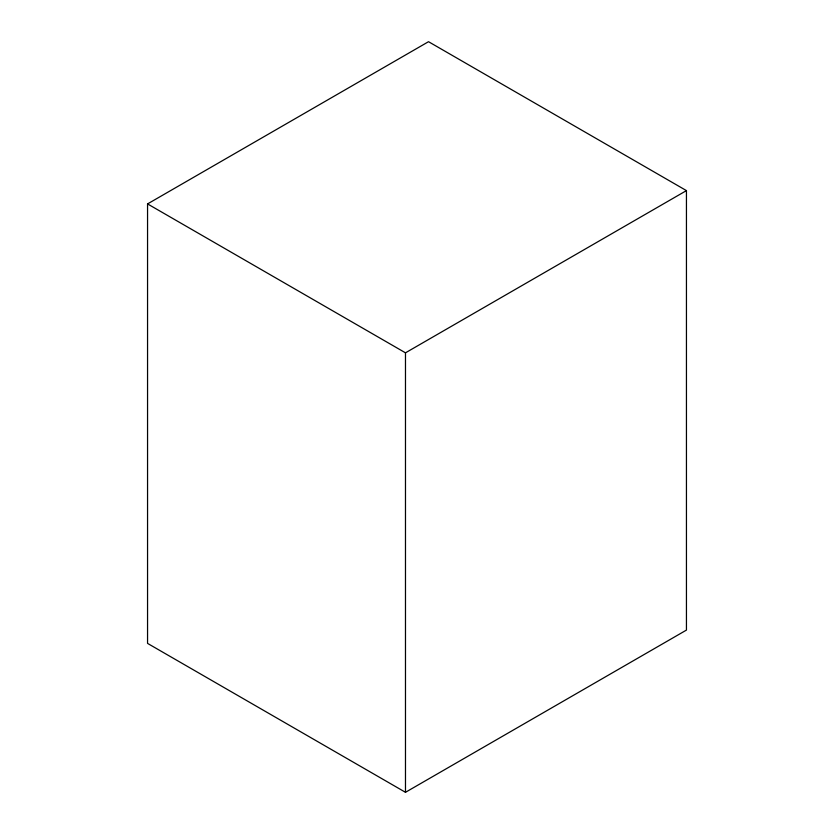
<?xml version="1.0" encoding="UTF-8"?>
<svg xmlns="http://www.w3.org/2000/svg" width="834" height="834" viewBox="0 0 834 834"><rect width="100%" height="100%" fill="white"/><g stroke="black" fill="none" stroke-linecap="round" stroke-linejoin="round"><path stroke-width="1.25" d="M147.555 203.913L428.52 41.7L686.445 190.611L686.445 630.087L405.48 792.3L147.555 643.389L147.555 203.913L405.48 352.824L686.445 190.611M405.48 352.824L405.48 792.3"/></g></svg>
